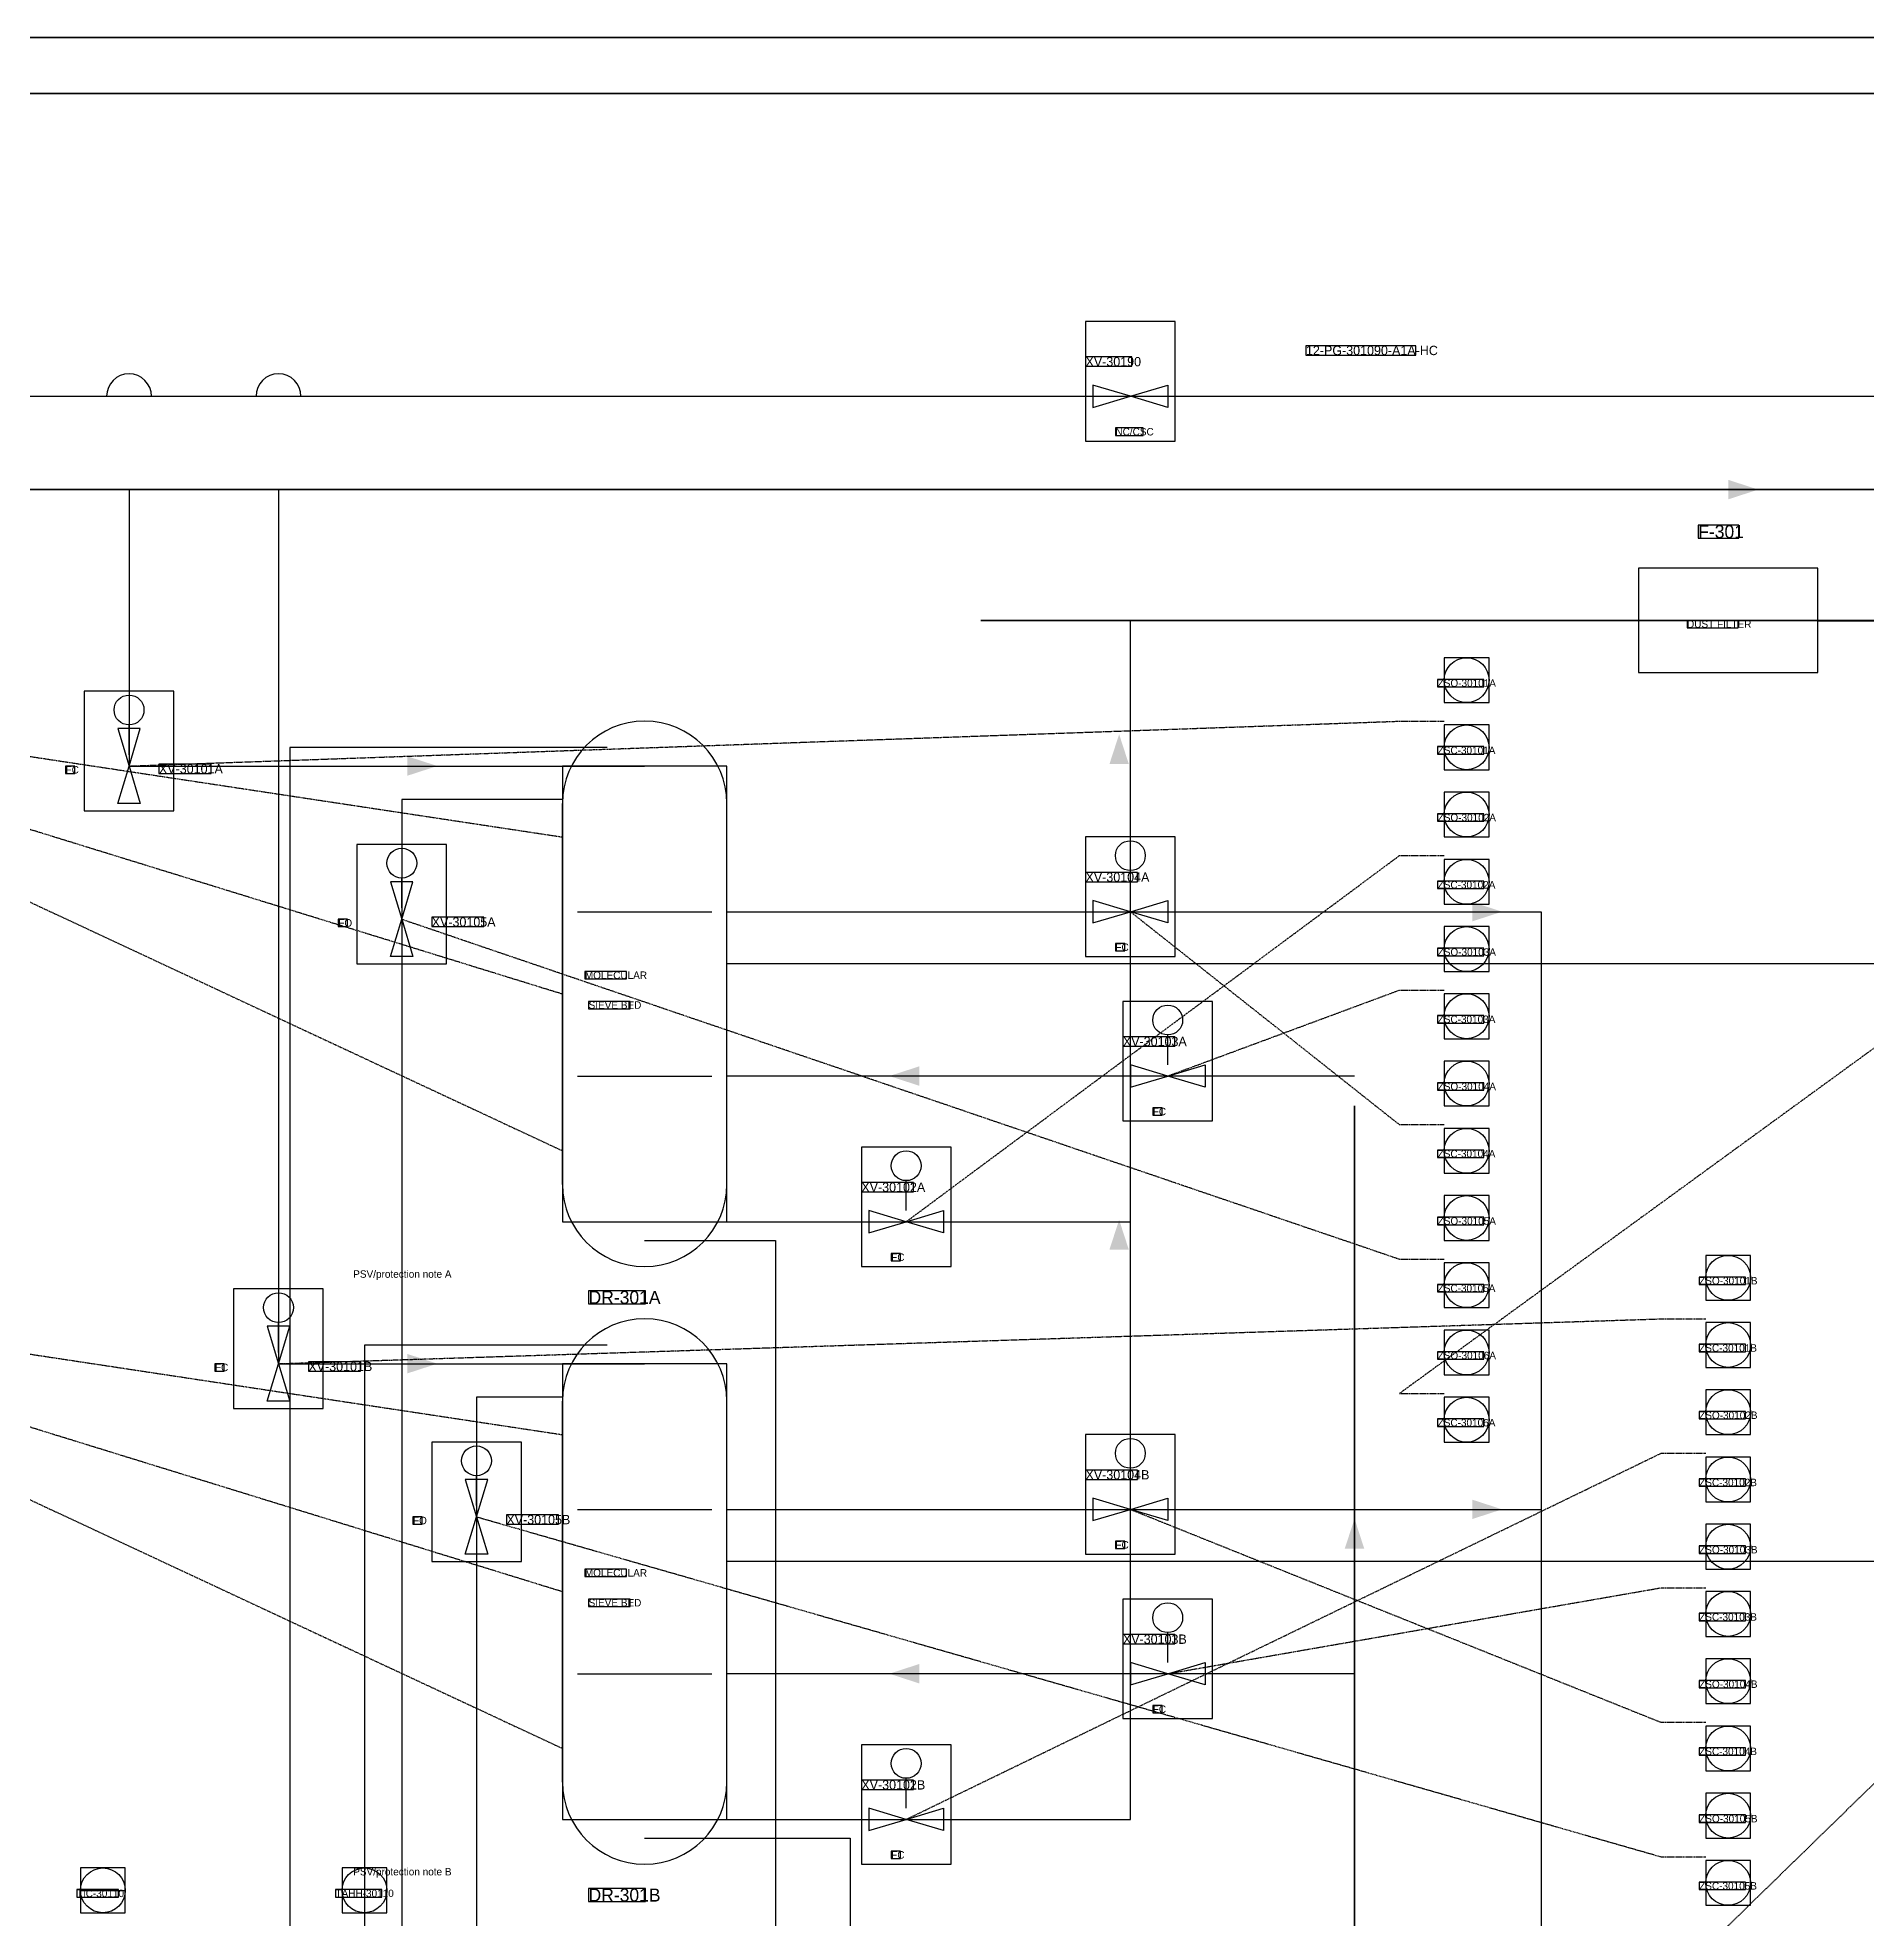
# Model space of a CAD drawing. Header units: metres. Extents: x 10 to 1179, y 10 to 831.
# Drawn here: x 268 to 757, y 328 to 831 of the extents above; entities that cross this region are included whole.
import ezdxf

# ---------------------------------------------------------------- set-up
doc = ezdxf.new("R2010")
doc.units = ezdxf.units.M
doc.linetypes.add('DASHED', pattern=[0.37, 0.25, -0.12])
for name, color, linetype in [('BORDER', 7, 'Continuous'), ('DRAIN', 30, 'Continuous'), ('EQUIPMENT', 4, 'Continuous'), ('FLARE_VENT', 3, 'Continuous'), ('INSTRUMENT', 6, 'Continuous'), ('PROCESS', 1, 'Continuous'), ('QA_OVERLAY', 2, 'Continuous'), ('REGEN', 5, 'Continuous'), ('SIGNAL_ELECTRIC', 2, 'Continuous'), ('TEXT', 7, 'Continuous')]:
    doc.layers.add(name, color=color, linetype=linetype)

msp = doc.modelspace()

# ---------------------------------------------------------------- linework, layer by layer
at = {"layer": 'BORDER', "lineweight": 35}
for points in [[(10, 10), (1179, 10), (1179, 831), (10, 831), (10, 10)], [(25, 25), (1164, 25), (1164, 816), (25, 816), (25, 25)]]:
    msp.add_lwpolyline(points, dxfattribs=at)
at = {"layer": 'DRAIN', "lineweight": 25}
for points in [[(430, 509), (465, 509), (465, 163)], [(430, 349), (485, 349), (485, 163)]]:
    msp.add_lwpolyline(points, dxfattribs=at)
at = {"layer": 'EQUIPMENT'}
for p, q in [((408, 524), (408, 626)), ((452, 524), (452, 626)), ((412, 597), (448, 597)), ((412, 553), (448, 553)), ((408, 364), (408, 466)), ((452, 364), (452, 466)), ((412, 437), (448, 437)), ((412, 393), (448, 393))]:
    msp.add_line(p, q, dxfattribs=at)
msp.add_lwpolyline([(696, 661), (744, 661), (744, 689), (696, 689), (696, 661)], dxfattribs=at)
for centre, start, end in [((430, 626), 0, 180), ((430, 524), 180, 360), ((430, 466), 0, 180), ((430, 364), 180, 360)]:
    msp.add_arc(centre, 22, start, end, dxfattribs=at)
at = {"layer": 'FLARE_VENT', "lineweight": 25}
for points in [[(420, 641), (335, 641), (335, 128)], [(408, 627), (365, 627), (365, 198)], [(420, 481), (355, 481), (355, 128)], [(408, 467), (385, 467), (385, 198)]]:
    msp.add_lwpolyline(points, dxfattribs=at)
at = {"layer": 'FLARE_VENT'}
for points in [[(362, 605), (365, 595), (368, 605), (362, 605)], [(362, 585), (365, 595), (368, 585), (362, 585)], [(382, 445), (385, 435), (388, 445), (382, 445)], [(382, 425), (385, 435), (388, 425), (382, 425)]]:
    msp.add_lwpolyline(points, dxfattribs=at)
at = {"layer": 'INSTRUMENT'}
for p, q in [((292, 639), (292, 647)), ((365, 598), (365, 606)), ((560, 600), (560, 608)), ((570, 556), (570, 564)), ((500, 517), (500, 525)), ((332, 479), (332, 487)), ((385, 438), (385, 446)), ((560, 440), (560, 448)), ((570, 396), (570, 404)), ((500, 357), (500, 365)), ((279, 335), (291, 335))]:
    msp.add_line(p, q, dxfattribs=at)
for centre, radius in [((650, 659), 6), ((292, 651), 4), ((650, 641), 6), ((650, 623), 6), ((560, 612), 4), ((365, 610), 4), ((650, 605), 6), ((650, 587), 6), ((650, 569), 6), ((570, 568), 4), ((650, 551), 6), ((650, 533), 6), ((500, 529), 4), ((650, 515), 6), ((720, 499), 6), ((650, 497), 6), ((332, 491), 4), ((650, 479), 6), ((720, 481), 6), ((720, 463), 6), ((650, 461), 6), ((385, 450), 4), ((560, 452), 4), ((720, 445), 6), ((720, 427), 6), ((720, 409), 6), ((570, 408), 4), ((720, 391), 6), ((720, 373), 6), ((500, 369), 4), ((720, 355), 6), ((720, 337), 6), ((285, 335), 6), ((355, 335), 6)]:
    msp.add_circle(centre, radius, dxfattribs=at)
at = {"layer": 'PROCESS'}
for points in [[(550, 732), (560, 735), (550, 738), (550, 732)], [(570, 732), (560, 735), (570, 738), (570, 732)], [(289, 646), (292, 636), (295, 646), (289, 646)], [(289, 626), (292, 636), (295, 626), (289, 626)], [(490, 511), (500, 514), (490, 517), (490, 511)], [(510, 511), (500, 514), (510, 517), (510, 511)], [(329, 486), (332, 476), (335, 486), (329, 486)], [(329, 466), (332, 476), (335, 466), (329, 466)], [(490, 351), (500, 354), (490, 357), (490, 351)], [(510, 351), (500, 354), (510, 357), (510, 351)]]:
    msp.add_lwpolyline(points, dxfattribs=at)
at = {"layer": 'PROCESS', "lineweight": 25}
for points in [[(155, 710), (155, 735), (930, 735), (930, 675)], [(292, 710), (292, 636), (430, 636)], [(332, 710), (332, 476), (430, 476)], [(430, 514), (560, 514), (560, 675)], [(430, 354), (560, 354), (560, 675)], [(790, 675), (790, 583), (452, 583)], [(820, 675), (820, 423), (452, 423)]]:
    msp.add_lwpolyline(points, dxfattribs=at)
at = {"layer": 'PROCESS', "lineweight": 35}
for points in [[(77, 710), (975, 710)], [(520, 675), (1086, 675)]]:
    msp.add_lwpolyline(points, dxfattribs=at)
at = {"layer": 'PROCESS', "lineweight": 60}
msp.add_lwpolyline([(744, 675), (1086, 675)], dxfattribs=at)
at = {"layer": 'PROCESS'}
for centre in [(292, 735), (332, 735)]:
    msp.add_arc(centre, 6, 0, 180, dxfattribs=at)
for points in [[(728.06, 710), (720.06, 712.6), (720.06, 707.4)], [(557, 644.5), (554.4, 636.5), (559.6, 636.5)], [(374.5, 636), (366.5, 638.6), (366.5, 633.4)], [(557, 514.5), (554.4, 506.5), (559.6, 506.5)], [(374.5, 476), (366.5, 478.6), (366.5, 473.4)]]:
    msp.add_solid(points, dxfattribs=at)
at = {"layer": 'QA_OVERLAY'}
for points in [[(548, 723), (572, 723), (572, 755), (548, 755), (548, 723)], [(548, 743), (560.4, 743), (560.4, 745.5), (548, 745.5), (548, 743)], [(607, 746), (636.45, 746), (636.45, 748.5), (607, 748.5), (607, 746)], [(556, 724.5), (563.44, 724.5), (563.44, 726.5), (556, 726.5), (556, 724.5)], [(712, 697), (722.85, 697), (722.85, 700.5), (712, 700.5), (712, 697)], [(696, 661), (744, 661), (744, 689), (696, 689), (696, 661)], [(709, 673), (722.64, 673), (722.64, 675), (709, 675), (709, 673)], [(644, 653), (656, 653), (656, 665), (644, 665), (644, 653)], [(280, 624), (304, 624), (304, 656), (280, 656), (280, 624)], [(642.25, 657.2), (654.65, 657.2), (654.65, 659.2), (642.25, 659.2), (642.25, 657.2)], [(644, 635), (656, 635), (656, 647), (644, 647), (644, 635)], [(642.25, 639.2), (654.65, 639.2), (654.65, 641.2), (642.25, 641.2), (642.25, 639.2)], [(275, 634), (277.48, 634), (277.48, 636), (275, 636), (275, 634)], [(300, 634), (313.95, 634), (313.95, 636.5), (300, 636.5), (300, 634)], [(408, 514), (452, 514), (452, 636), (408, 636), (408, 514)], [(644, 617), (656, 617), (656, 629), (644, 629), (644, 617)], [(642.25, 621.2), (654.65, 621.2), (654.65, 623.2), (642.25, 623.2), (642.25, 621.2)], [(353, 583), (377, 583), (377, 615), (353, 615), (353, 583)], [(548, 585), (572, 585), (572, 617), (548, 617), (548, 585)], [(644, 599), (656, 599), (656, 611), (644, 611), (644, 599)], [(548, 605), (561.95, 605), (561.95, 607.5), (548, 607.5), (548, 605)], [(642.25, 603.2), (654.65, 603.2), (654.65, 605.2), (642.25, 605.2), (642.25, 603.2)], [(348, 593), (350.48, 593), (350.48, 595), (348, 595), (348, 593)], [(373, 593), (386.95, 593), (386.95, 595.5), (373, 595.5), (373, 593)], [(644, 581), (656, 581), (656, 593), (644, 593), (644, 581)], [(556, 586.5), (558.48, 586.5), (558.48, 588.5), (556, 588.5), (556, 586.5)], [(642.25, 585.2), (654.65, 585.2), (654.65, 587.2), (642.25, 587.2), (642.25, 585.2)], [(414, 579), (425.16, 579), (425.16, 581), (414, 581), (414, 579)], [(644, 563), (656, 563), (656, 575), (644, 575), (644, 563)], [(415, 571), (426.16, 571), (426.16, 573), (415, 573), (415, 571)], [(558, 541), (582, 541), (582, 573), (558, 573), (558, 541)], [(642.25, 567.2), (654.65, 567.2), (654.65, 569.2), (642.25, 569.2), (642.25, 567.2)], [(558, 561), (571.95, 561), (571.95, 563.5), (558, 563.5), (558, 561)], [(644, 545), (656, 545), (656, 557), (644, 557), (644, 545)], [(642.25, 549.2), (654.65, 549.2), (654.65, 551.2), (642.25, 551.2), (642.25, 549.2)], [(566, 542.5), (568.48, 542.5), (568.48, 544.5), (566, 544.5), (566, 542.5)], [(644, 527), (656, 527), (656, 539), (644, 539), (644, 527)], [(488, 502), (512, 502), (512, 534), (488, 534), (488, 502)], [(642.25, 531.2), (654.65, 531.2), (654.65, 533.2), (642.25, 533.2), (642.25, 531.2)], [(488, 522), (501.95, 522), (501.95, 524.5), (488, 524.5), (488, 522)], [(644, 509), (656, 509), (656, 521), (644, 521), (644, 509)], [(642.25, 513.2), (654.65, 513.2), (654.65, 515.2), (642.25, 515.2), (642.25, 513.2)], [(496, 503.5), (498.48, 503.5), (498.48, 505.5), (496, 505.5), (496, 503.5)], [(714, 493), (726, 493), (726, 505), (714, 505), (714, 493)], [(644, 491), (656, 491), (656, 503), (644, 503), (644, 491)], [(712.25, 497.2), (724.65, 497.2), (724.65, 499.2), (712.25, 499.2), (712.25, 497.2)], [(320, 464), (344, 464), (344, 496), (320, 496), (320, 464)], [(415, 492), (430.19, 492), (430.19, 495.5), (415, 495.5), (415, 492)], [(642.25, 495.2), (654.65, 495.2), (654.65, 497.2), (642.25, 497.2), (642.25, 495.2)], [(644, 473), (656, 473), (656, 485), (644, 485), (644, 473)], [(714, 475), (726, 475), (726, 487), (714, 487), (714, 475)], [(642.25, 477.2), (654.65, 477.2), (654.65, 479.2), (642.25, 479.2), (642.25, 477.2)], [(712.25, 479.2), (724.65, 479.2), (724.65, 481.2), (712.25, 481.2), (712.25, 479.2)], [(315, 474), (317.48, 474), (317.48, 476), (315, 476), (315, 474)], [(340, 474), (353.95, 474), (353.95, 476.5), (340, 476.5), (340, 474)], [(408, 354), (452, 354), (452, 476), (408, 476), (408, 354)], [(714, 457), (726, 457), (726, 469), (714, 469), (714, 457)], [(644, 455), (656, 455), (656, 467), (644, 467), (644, 455)], [(642.25, 459.2), (654.65, 459.2), (654.65, 461.2), (642.25, 461.2), (642.25, 459.2)], [(712.25, 461.2), (724.65, 461.2), (724.65, 463.2), (712.25, 463.2), (712.25, 461.2)], [(373, 423), (397, 423), (397, 455), (373, 455), (373, 423)], [(548, 425), (572, 425), (572, 457), (548, 457), (548, 425)], [(714, 439), (726, 439), (726, 451), (714, 451), (714, 439)], [(548, 445), (561.95, 445), (561.95, 447.5), (548, 447.5), (548, 445)], [(712.25, 443.2), (724.65, 443.2), (724.65, 445.2), (712.25, 445.2), (712.25, 443.2)], [(368, 433), (370.48, 433), (370.48, 435), (368, 435), (368, 433)], [(393, 433), (406.95, 433), (406.95, 435.5), (393, 435.5), (393, 433)], [(556, 426.5), (558.48, 426.5), (558.48, 428.5), (556, 428.5), (556, 426.5)], [(714, 421), (726, 421), (726, 433), (714, 433), (714, 421)], [(712.25, 425.2), (724.65, 425.2), (724.65, 427.2), (712.25, 427.2), (712.25, 425.2)], [(414, 419), (425.16, 419), (425.16, 421), (414, 421), (414, 419)], [(415, 411), (426.16, 411), (426.16, 413), (415, 413), (415, 411)], [(558, 381), (582, 381), (582, 413), (558, 413), (558, 381)], [(714, 403), (726, 403), (726, 415), (714, 415), (714, 403)], [(712.25, 407.2), (724.65, 407.2), (724.65, 409.2), (712.25, 409.2), (712.25, 407.2)], [(558, 401), (571.95, 401), (571.95, 403.5), (558, 403.5), (558, 401)], [(714, 385), (726, 385), (726, 397), (714, 397), (714, 385)], [(712.25, 389.2), (724.65, 389.2), (724.65, 391.2), (712.25, 391.2), (712.25, 389.2)], [(566, 382.5), (568.48, 382.5), (568.48, 384.5), (566, 384.5), (566, 382.5)], [(714, 367), (726, 367), (726, 379), (714, 379), (714, 367)], [(488, 342), (512, 342), (512, 374), (488, 374), (488, 342)], [(712.25, 371.2), (724.65, 371.2), (724.65, 373.2), (712.25, 373.2), (712.25, 371.2)], [(488, 362), (501.95, 362), (501.95, 364.5), (488, 364.5), (488, 362)], [(714, 349), (726, 349), (726, 361), (714, 361), (714, 349)], [(712.25, 353.2), (724.65, 353.2), (724.65, 355.2), (712.25, 355.2), (712.25, 353.2)], [(496, 343.5), (498.48, 343.5), (498.48, 345.5), (496, 345.5), (496, 343.5)], [(714, 331), (726, 331), (726, 343), (714, 343), (714, 331)], [(279, 329), (291, 329), (291, 341), (279, 341), (279, 329)], [(349, 329), (361, 329), (361, 341), (349, 341), (349, 329)], [(278.02, 333.2), (289.19, 333.2), (289.19, 335.2), (278.02, 335.2), (278.02, 333.2)], [(347.25, 333.2), (359.65, 333.2), (359.65, 335.2), (347.25, 335.2), (347.25, 333.2)], [(415, 332), (430.19, 332), (430.19, 335.5), (415, 335.5), (415, 332)], [(712.25, 335.2), (724.65, 335.2), (724.65, 337.2), (712.25, 337.2), (712.25, 335.2)]]:
    msp.add_lwpolyline(points, dxfattribs=at)
at = {"layer": 'REGEN'}
for points in [[(550, 594), (560, 597), (550, 600), (550, 594)], [(570, 594), (560, 597), (570, 600), (570, 594)], [(560, 550), (570, 553), (560, 556), (560, 550)], [(580, 550), (570, 553), (580, 556), (580, 550)], [(550, 434), (560, 437), (550, 440), (550, 434)], [(570, 434), (560, 437), (570, 440), (570, 434)], [(560, 390), (570, 393), (560, 396), (560, 390)], [(580, 390), (570, 393), (580, 396), (580, 390)]]:
    msp.add_lwpolyline(points, dxfattribs=at)
at = {"layer": 'REGEN', "lineweight": 25}
for points in [[(452, 597), (670, 597), (670, 245)], [(620, 553), (452, 553)], [(452, 437), (670, 437), (670, 245)], [(620, 393), (452, 393)]]:
    msp.add_lwpolyline(points, dxfattribs=at)
at = {"layer": 'REGEN', "lineweight": 35}
msp.add_lwpolyline([(289, 285), (620, 285), (620, 545)], dxfattribs=at)
at = {"layer": 'REGEN'}
for points in [[(659.5, 597), (651.5, 599.6), (651.5, 594.4)], [(495.5, 553), (503.5, 550.4), (503.5, 555.6)], [(659.5, 437), (651.5, 439.6), (651.5, 434.4)], [(620, 434.5), (617.4, 426.5), (622.6, 426.5)], [(495.5, 393), (503.5, 390.4), (503.5, 395.6)]]:
    msp.add_solid(points, dxfattribs=at)
at = {"layer": 'SIGNAL_ELECTRIC', "linetype": 'DASHED'}
for points in [[(292, 636), (632, 648), (644, 648)], [(256, 640), (408, 617)], [(256, 622), (408, 575)], [(500, 514), (632, 612), (644, 612)], [(256, 604), (408, 533)], [(365, 595), (632, 504), (644, 504)], [(560, 597), (632, 540), (644, 540)], [(790, 583), (632, 468), (644, 468)], [(570, 553), (632, 576), (644, 576)], [(332, 476), (702, 488), (714, 488)], [(256, 480), (408, 457)], [(256, 462), (408, 415)], [(500, 354), (702, 452), (714, 452)], [(256, 444), (408, 373)], [(385, 435), (702, 344), (714, 344)], [(560, 437), (702, 380), (714, 380)], [(820, 423), (702, 308), (714, 308)], [(570, 393), (702, 416), (714, 416)]]:
    msp.add_lwpolyline(points, dxfattribs=at)

# ---------------------------------------------------------------- texts
at = {"layer": 'TEXT'}
for s, height, p in [('XV-30190', 2.5, (548, 743)), ('12-PG-301090-A1A-HC', 2.5, (607, 746)), ('NC/CSC', 2, (556, 724.5)), ('F-301', 3.5, (712, 697)), ('DUST FILTER', 2, (709, 673)), ('ZSO-30101A', 2, (642.25, 657.2)), ('ZSC-30101A', 2, (642.25, 639.2)), ('FC', 2, (275, 634)), ('XV-30101A', 2.5, (300, 634)), ('ZSO-30102A', 2, (642.25, 621.2)), ('XV-30104A', 2.5, (548, 605)), ('ZSC-30102A', 2, (642.25, 603.2)), ('FO', 2, (348, 593)), ('XV-30105A', 2.5, (373, 593)), ('FC', 2, (556, 586.5)), ('ZSO-30103A', 2, (642.25, 585.2)), ('MOLECULAR', 2, (414, 579)), ('SIEVE BED', 2, (415, 571)), ('ZSC-30103A', 2, (642.25, 567.2)), ('XV-30103A', 2.5, (558, 561)), ('ZSO-30104A', 2, (642.25, 549.2)), ('FC', 2, (566, 542.5)), ('ZSC-30104A', 2, (642.25, 531.2)), ('XV-30102A', 2.5, (488, 522)), ('ZSO-30105A', 2, (642.25, 513.2)), ('FC', 2, (496, 503.5)), ('PSV/protection note A', 2, (352, 499)), ('ZSO-30101B', 2, (712.25, 497.2)), ('DR-301A', 3.5, (415, 492)), ('ZSC-30105A', 2, (642.25, 495.2)), ('ZSO-30106A', 2, (642.25, 477.2)), ('ZSC-30101B', 2, (712.25, 479.2)), ('FC', 2, (315, 474)), ('XV-30101B', 2.5, (340, 474)), ('ZSO-30102B', 2, (712.25, 461.2)), ('ZSC-30106A', 2, (642.25, 459.2)), ('XV-30104B', 2.5, (548, 445)), ('ZSC-30102B', 2, (712.25, 443.2)), ('FO', 2, (368, 433)), ('XV-30105B', 2.5, (393, 433)), ('FC', 2, (556, 426.5)), ('ZSO-30103B', 2, (712.25, 425.2)), ('MOLECULAR', 2, (414, 419)), ('SIEVE BED', 2, (415, 411)), ('ZSC-30103B', 2, (712.25, 407.2)), ('XV-30103B', 2.5, (558, 401)), ('ZSO-30104B', 2, (712.25, 389.2)), ('FC', 2, (566, 382.5)), ('ZSC-30104B', 2, (712.25, 371.2)), ('XV-30102B', 2.5, (488, 362)), ('ZSO-30105B', 2, (712.25, 353.2)), ('FC', 2, (496, 343.5)), ('PSV/protection note B', 2, (352, 339)), ('TIC-30110', 2, (278.02, 333.2)), ('TAHH-30110', 2, (347.25, 333.2)), ('DR-301B', 3.5, (415, 332)), ('ZSC-30105B', 2, (712.25, 335.2))]:
    msp.add_text(s, height=height, dxfattribs=at).set_placement(p)

doc.saveas('drawing.dxf')
